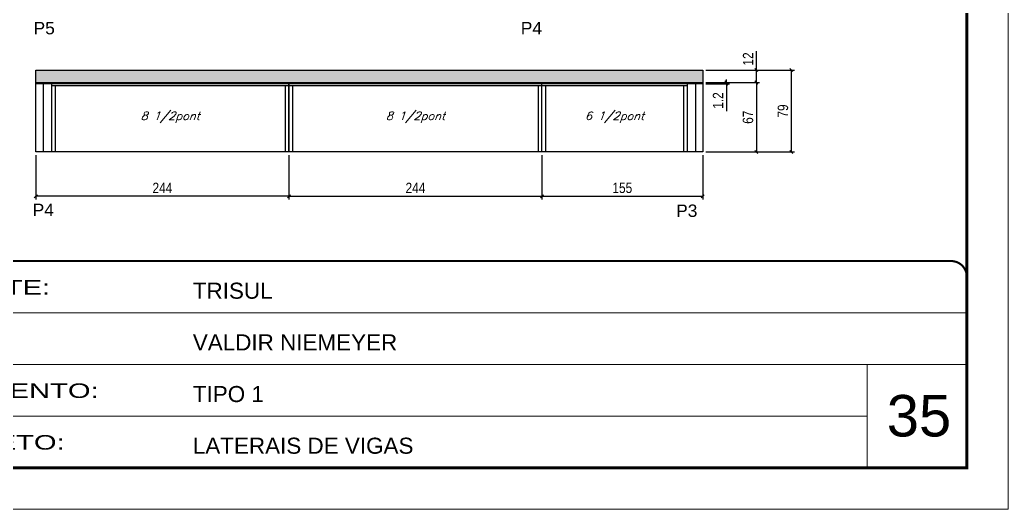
# Model space of a CAD drawing. Extents: x 3330 to 22105, y 1197 to 30204.
# Drawn here: x 16548 to 17501, y 19575 to 20046 of the extents above; entities that cross this region are included whole.
import ezdxf

# ---------------------------------------------------------------- set-up
doc = ezdxf.new("R2010")
doc.units = 0
doc.linetypes.add('CONTINUO', pattern=[0])
doc.linetypes.add('DASHED', pattern=[0.75, 0.5, -0.25])
for name, color, linetype in [('5', 5, 'Continuous'), ('COTA', 241, 'Continuous'), ('Painéis', 200, 'Continuous'), ('SARR_2.2x7', 40, 'Continuous'), ('SARR_3.5x7', 81, 'Continuous'), ('texto', 7, 'Continuous')]:
    doc.layers.add(name, color=color, linetype=linetype)
for name, color, linetype, lineweight in [('CARIMBO', 255, 'Continuous', 9), ('Folhas', 255, 'Continuous', 9), ('SARRAFO DE PRESSAO', 251, 'DASHED', 9)]:
    doc.layers.add(name, color=color, linetype=linetype, lineweight=lineweight)
doc.styles.add('ARIAL', font='arial.ttf')
doc.styles.add('COTA TECNICA', font='techl___.ttf', dxfattribs={"height": 10})
doc.styles.add('Romans', font='romans.shx')
doc.styles.get("Standard").update_dxf_attribs({"font": 'arial.ttf'})
doc.styles.add('Tecnologia', font='')
doc.styles.get('Tecnologia').set_extended_font_data('Forgotten Futurist')
doc.dimstyles.new('PAINEL', dxfattribs={"dimtxt": 10, "dimasz": 3, "dimexe": 3, "dimexo": 3, "dimgap": 3, "dimtad": 1, "dimdec": 1, "dimzin": 12, "dimdsep": 46, "dimtxsty": 'COTA TECNICA', "dimblk1": 'OBLIQUE', "dimblk2": 'OBLIQUE', "dimsah": 1, "dimcen": 0.9, "dimclrd": 4, "dimclre": 4, "dimclrt": 240, "dimadec": 1, "dimazin": 3, "dimtfac": 1, "dimtdec": 1, "dimtmove": 0, "dimatfit": 3, "dimfxl": 1, "dimtolj": 1, "dimtzin": 12, "dimarcsym": 0})

# ---------------------------------------------------------------- blocks, each defined once
blk = doc.blocks.new('9999999999')
at = {"color": 30, "linetype": 'CONTINUO'}
for p, q in [((98564.56, 34379.64), (99583.98, 34379.64)), ((98564.56, 34329.83), (99487.98, 34329.83)), ((99583.98, 34329.83), (99487.98, 34329.83)), ((99487.98, 34329.83), (99487.98, 34230.21)), ((98564.56, 34280.02), (99487.98, 34280.02))]:
    blk.add_line(p, q, dxfattribs=at)
at = {"color": 30, "linetype": 'CONTINUO', "const_width": 2}
blk.add_lwpolyline([(99583.98, 34230.21), (99583.98, 34414.45, 0.414214), (99568.98, 34429.45), (98228.98, 34429.45, 0.414214), (98213.98, 34414.45), (98213.98, 34245.21, 0.414214), (98228.98, 34230.21), (99583.98, 34230.21)], format="xyb", dxfattribs=at)
at = {"layer": 'Folhas'}
blk.add_lwpolyline([(98138.98, 34190.21), (99623.98, 34190.21), (99623.98, 35240.21), (98138.98, 35240.21)], close=True, dxfattribs=at)
at = {"layer": 'Folhas', "color": 30, "const_width": 3}
blk.add_lwpolyline([(98213.98, 34230.21), (99583.98, 34230.21), (99583.98, 35200.21), (98213.98, 35200.21)], close=True, dxfattribs=at)
at = {"color": 7, "linetype": 'Continuous', "ltscale": 5, "style": 'ARIAL'}
for s, height, p in [('TRISUL', 15.483, (98837.68, 34393.13)), ('VALDIR NIEMEYER', 15.4829, (98837.68, 34343.32)), ('TIPO 1', 15.483, (98837.68, 34293.51)), ('LATERAIS DE VIGAS', 15.4829, (98837.68, 34243.7))]:
    blk.add_text(s, height=height, dxfattribs=at).set_placement(p)
at = {"layer": 'Folhas', "color": 7, "style": 'Tecnologia', "width": 1.5}
for s, p in [('CLIENTE:', (98573.65, 34397.17)), ('PAVIMENTO:', (98573.65, 34297.5)), ('PROJETO:', (98573.65, 34247.69))]:
    blk.add_text(s, height=14, dxfattribs=at).set_placement(p)
blk = doc.blocks.new('_Oblique')
at = {"color": 0, "linetype": 'ByBlock', "lineweight": -2}
blk.add_line((-0.5, -0.5), (0.5, 0.5), dxfattribs=at)
blk = doc.blocks.new('*D2179')
at = {"layer": 'COTA', "color": 4, "linetype": 'ByBlock', "lineweight": -2, "transparency": 16777216}
for p, q in [((17209.41, 19985.96), (17261.25, 19985.96)), ((17258.25, 19985.96), (17258.25, 19918.96)), ((17209.41, 19918.96), (17261.25, 19918.96))]:
    blk.add_line(p, q, dxfattribs=at)
at = {"layer": 'Defpoints', "color": 0, "linetype": 'ByBlock', "transparency": 16777216}
for p in [(17206.41, 19985.96), (17206.41, 19918.96), (17258.25, 19918.96)]:
    blk.add_point(p, dxfattribs=at)
at = {"layer": 'COTA', "color": 4, "linetype": 'ByBlock', "lineweight": -2, "transparency": 16777216, "xscale": 3, "yscale": 3, "zscale": 3}
for p, rotation in [((17258.25, 19985.96), 90), ((17258.25, 19918.96), 270)]:
    blk.add_blockref('_Oblique', p, dxfattribs=dict(at, rotation=rotation))
at = {"layer": 'COTA', "color": 240, "linetype": 'ByBlock', "transparency": 16777216, "insert": (17250.15, 19952.46), "char_height": 10, "attachment_point": 5, "rotation": 90, "style": 'COTA TECNICA'}
blk.add_mtext('\\A1;67', dxfattribs=at)
blk = doc.blocks.new('*D2180')
at = {"layer": 'COTA', "color": 4, "linetype": 'ByBlock', "lineweight": -2, "transparency": 16777216}
for p, q in [((16563.41, 19915.96), (16563.41, 19873.2)), ((16807.41, 19915.96), (16807.41, 19873.2)), ((16807.41, 19876.2), (16563.41, 19876.2))]:
    blk.add_line(p, q, dxfattribs=at)
at = {"layer": 'Defpoints', "color": 0, "linetype": 'ByBlock', "transparency": 16777216}
for p in [(16563.41, 19918.96), (16807.41, 19918.96), (16563.41, 19876.2)]:
    blk.add_point(p, dxfattribs=at)
at = {"layer": 'COTA', "color": 4, "linetype": 'ByBlock', "lineweight": -2, "transparency": 16777216, "xscale": 3, "yscale": 3, "zscale": 3, "rotation": 180}
blk.add_blockref('_Oblique', (16563.41, 19876.2), dxfattribs=at)
at = {"layer": 'COTA', "color": 4, "linetype": 'ByBlock', "lineweight": -2, "transparency": 16777216, "xscale": 3, "yscale": 3, "zscale": 3}
blk.add_blockref('_Oblique', (16807.41, 19876.2), dxfattribs=at)
at = {"layer": 'COTA', "color": 240, "linetype": 'ByBlock', "transparency": 16777216, "insert": (16685.41, 19884.27), "char_height": 10, "attachment_point": 5, "style": 'COTA TECNICA'}
blk.add_mtext('\\A1;244', dxfattribs=at)
blk = doc.blocks.new('*D2181')
at = {"layer": 'COTA', "color": 4, "linetype": 'ByBlock', "lineweight": -2, "transparency": 16777216}
for p, q in [((16807.41, 19915.96), (16807.41, 19873.2)), ((17051.41, 19915.96), (17051.41, 19873.2)), ((16807.41, 19876.2), (17051.41, 19876.2))]:
    blk.add_line(p, q, dxfattribs=at)
at = {"layer": 'Defpoints', "color": 0, "linetype": 'ByBlock', "transparency": 16777216}
for p in [(16807.41, 19918.96), (17051.41, 19918.96), (17051.41, 19876.2)]:
    blk.add_point(p, dxfattribs=at)
at = {"layer": 'COTA', "color": 4, "linetype": 'ByBlock', "lineweight": -2, "transparency": 16777216, "xscale": 3, "yscale": 3, "zscale": 3, "rotation": 180}
blk.add_blockref('_Oblique', (16807.41, 19876.2), dxfattribs=at)
at = {"layer": 'COTA', "color": 4, "linetype": 'ByBlock', "lineweight": -2, "transparency": 16777216, "xscale": 3, "yscale": 3, "zscale": 3}
blk.add_blockref('_Oblique', (17051.41, 19876.2), dxfattribs=at)
at = {"layer": 'COTA', "color": 240, "linetype": 'ByBlock', "transparency": 16777216, "insert": (16929.41, 19884.27), "char_height": 10, "attachment_point": 5, "style": 'COTA TECNICA'}
blk.add_mtext('\\A1;244', dxfattribs=at)
blk = doc.blocks.new('*D2182')
at = {"layer": 'COTA', "color": 4, "linetype": 'ByBlock', "lineweight": -2, "transparency": 16777216}
for p, q in [((17051.41, 19915.96), (17051.41, 19873.2)), ((17206.41, 19915.96), (17206.41, 19873.2)), ((17051.41, 19876.2), (17206.41, 19876.2))]:
    blk.add_line(p, q, dxfattribs=at)
at = {"layer": 'Defpoints', "color": 0, "linetype": 'ByBlock', "transparency": 16777216}
for p in [(17051.41, 19918.96), (17206.41, 19918.96), (17206.41, 19876.2)]:
    blk.add_point(p, dxfattribs=at)
at = {"layer": 'COTA', "color": 4, "linetype": 'ByBlock', "lineweight": -2, "transparency": 16777216, "xscale": 3, "yscale": 3, "zscale": 3, "rotation": 180}
blk.add_blockref('_Oblique', (17051.41, 19876.2), dxfattribs=at)
at = {"layer": 'COTA', "color": 4, "linetype": 'ByBlock', "lineweight": -2, "transparency": 16777216, "xscale": 3, "yscale": 3, "zscale": 3}
blk.add_blockref('_Oblique', (17206.41, 19876.2), dxfattribs=at)
at = {"layer": 'COTA', "color": 240, "linetype": 'ByBlock', "transparency": 16777216, "insert": (17128.91, 19884.31), "char_height": 10, "attachment_point": 5, "style": 'COTA TECNICA'}
blk.add_mtext('\\A1;155', dxfattribs=at)
blk = doc.blocks.new('*D2183')
at = {"layer": 'COTA', "color": 4, "linetype": 'ByBlock', "lineweight": -2, "transparency": 16777216}
for p, q in [((17258.25, 19997.96), (17258.25, 20016.27)), ((17209.41, 19997.96), (17261.25, 19997.96)), ((17258.25, 19985.96), (17258.25, 19997.96)), ((17209.41, 19985.96), (17261.25, 19985.96))]:
    blk.add_line(p, q, dxfattribs=at)
at = {"layer": 'Defpoints', "color": 0, "linetype": 'ByBlock', "transparency": 16777216}
for p in [(17206.41, 19997.96), (17258.25, 19997.96), (17206.41, 19985.96)]:
    blk.add_point(p, dxfattribs=at)
at = {"layer": 'COTA', "color": 4, "linetype": 'ByBlock', "lineweight": -2, "transparency": 16777216, "xscale": 3, "yscale": 3, "zscale": 3}
for p, rotation in [((17258.25, 19997.96), 90), ((17258.25, 19985.96), 270)]:
    blk.add_blockref('_Oblique', p, dxfattribs=dict(at, rotation=rotation))
at = {"layer": 'COTA', "color": 240, "linetype": 'ByBlock', "transparency": 16777216, "insert": (17250.2, 20008.62), "char_height": 10, "attachment_point": 5, "rotation": 90, "style": 'COTA TECNICA'}
blk.add_mtext('\\A1;12', dxfattribs=at)
blk = doc.blocks.new('*D2184')
at = {"layer": 'COTA', "color": 4, "linetype": 'ByBlock', "lineweight": -2, "transparency": 16777216}
for p, q in [((17209.41, 19997.96), (17294.93, 19997.96)), ((17291.93, 19918.96), (17291.93, 19997.96)), ((17209.41, 19918.96), (17294.93, 19918.96))]:
    blk.add_line(p, q, dxfattribs=at)
at = {"layer": 'Defpoints', "color": 0, "linetype": 'ByBlock', "transparency": 16777216}
for p in [(17206.41, 19997.96), (17291.93, 19997.96), (17206.41, 19918.96)]:
    blk.add_point(p, dxfattribs=at)
at = {"layer": 'COTA', "color": 4, "linetype": 'ByBlock', "lineweight": -2, "transparency": 16777216, "xscale": 3, "yscale": 3, "zscale": 3}
for p, rotation in [((17291.93, 19997.96), 90), ((17291.93, 19918.96), 270)]:
    blk.add_blockref('_Oblique', p, dxfattribs=dict(at, rotation=rotation))
at = {"layer": 'COTA', "color": 240, "linetype": 'ByBlock', "transparency": 16777216, "insert": (17283.83, 19958.46), "char_height": 10, "attachment_point": 5, "rotation": 90, "style": 'COTA TECNICA'}
blk.add_mtext('\\A1;79', dxfattribs=at)
blk = doc.blocks.new('*D2185')
at = {"layer": 'COTA', "color": 4, "linetype": 'ByBlock', "lineweight": -2, "transparency": 16777216}
for p, q in [((17229.3, 19985.96), (17229.3, 19988.96)), ((17209.41, 19985.96), (17232.3, 19985.96)), ((17209.41, 19984.76), (17232.3, 19984.76)), ((17229.3, 19985.96), (17229.3, 19984.76)), ((17229.3, 19984.76), (17229.3, 19958.32))]:
    blk.add_line(p, q, dxfattribs=at)
at = {"layer": 'Defpoints', "color": 0, "linetype": 'ByBlock', "transparency": 16777216}
for p in [(17206.41, 19985.96), (17206.41, 19984.76), (17229.3, 19984.76)]:
    blk.add_point(p, dxfattribs=at)
at = {"layer": 'COTA', "color": 4, "linetype": 'ByBlock', "lineweight": -2, "transparency": 16777216, "xscale": 3, "yscale": 3, "zscale": 3}
for p, rotation in [((17229.3, 19985.96), 270), ((17229.3, 19984.76), 90)]:
    blk.add_blockref('_Oblique', p, dxfattribs=dict(at, rotation=rotation))
at = {"layer": 'COTA', "color": 240, "linetype": 'ByBlock', "transparency": 16777216, "insert": (17221.24, 19968.54), "char_height": 10, "attachment_point": 5, "rotation": 90, "style": 'COTA TECNICA'}
blk.add_mtext('\\A1;1.2', dxfattribs=at)

msp = doc.modelspace()

# ---------------------------------------------------------------- hatches: boundary and pattern name
at = {"layer": 'COTA', "linetype": 'ByBlock'}
h = msp.add_hatch(dxfattribs=at)
h.set_pattern_fill('AR-CONC', color=256, scale=0.03)
h.set_pattern_definition([(50, (-112725.438, -6586.4444), (5.46554007, -0.47817257), [0.5715, -6.2865]), (355, (-112725.438, -6586.4444), (-1.05730264, 5.73170536), [0.4572, -5.02921753]), (100.4514447, (-112724.9824, -6586.484), (4.40823741, 5.25353256), [0.48570026, -5.34270734]), (46.1842, (-112725.438, -6584.9204), (8.13237123, -1.26126984), [0.85725, -9.42975]), (96.6355576, (-112724.76, -6585.0255), (7.122124, 7.42278374), [0.7285507, -8.01406824]), (351.184151, (-112725.438, -6584.92), (7.122124, 7.42278374), [0.685799, -7.54379196]), (21, (-112724.676, -6585.3014), (4.54843174, -3.06795595), [0.5715, -6.2865]), (326, (-112724.676, -6585.3014), (1.85406085, 5.52563898), [0.4572, -5.0292]), (71.451445, (-112724.297, -6585.557), (6.40249258, 2.45768307), [0.48570026, -5.34269813]), (37.5, (-112725.4378, -6586.4444), (0.092658098, 2.536651166), [0, -4.96824, 0, -5.1054, 0, -5.04825]), (7.5, (-112725.4378, -6586.4444), (2.004589875, 3.005417245), [0, -2.91084, 0, -4.85394, 0, -1.92405]), (327.5, (-112727.137, -6586.4444), (4.067717855, -0.17186232), [0, -1.905, 0, -5.9436, 0, -7.8867]), (317.5, (-112727.899, -6586.4444), (4.44387544, 0.76279473), [0, -2.4765, 0, -3.94716, 0, -5.6007])])
h.paths.add_polyline_path([(16563.41, 19997.96), (16563.41, 19985.96), (16807.41, 19985.96), (17206.41, 19985.96), (17206.41, 19997.96)])

# ---------------------------------------------------------------- linework, layer by layer
for p, q in [((16563.41, 19985.96), (16563.41, 19997.96)), ((16563.41, 19997.96), (17206.41, 19997.96)), ((17206.41, 19997.96), (17206.41, 19985.96)), ((17206.41, 19984.76), (16563.41, 19984.76))]:
    msp.add_line(p, q, dxfattribs=at)
at = {"layer": 'Painéis', "linetype": 'Continuous'}
msp.add_line((17051.41, 19918.96), (17051.41, 19985.96), dxfattribs=at)
for points in [[(16563.41, 19985.96), (16807.41, 19985.96), (16807.41, 19918.96), (16563.41, 19918.96)], [(16807.41, 19985.96), (17206.41, 19985.96), (17206.41, 19918.96), (16807.41, 19918.96)]]:
    msp.add_lwpolyline(points, close=True, dxfattribs=at)
at = {"layer": 'SARR_2.2x7', "linetype": 'Continuous'}
for p, q in [((16570.41, 19984.76), (16570.41, 19918.96)), ((16807.41, 19982.56), (16578.41, 19982.56)), ((17051.41, 19982.56), (16807.41, 19982.56)), ((17191.41, 19982.56), (17051.41, 19982.56)), ((17199.41, 19984.76), (17199.41, 19918.96))]:
    msp.add_line(p, q, dxfattribs=at)
at = {"layer": 'SARR_3.5x7'}
for p, q in [((16578.41, 19984.76), (16578.41, 19918.96)), ((16581.91, 19982.56), (16581.91, 19918.96)), ((16803.91, 19982.56), (16803.91, 19918.96)), ((16810.91, 19982.56), (16810.91, 19918.96)), ((17047.91, 19982.56), (17047.91, 19918.96)), ((17054.91, 19982.56), (17054.91, 19918.96)), ((17187.91, 19982.56), (17187.91, 19918.96)), ((17191.41, 19984.76), (17191.41, 19918.96))]:
    msp.add_line(p, q, dxfattribs=at)

# ---------------------------------------------------------------- block references
at = {"layer": 'SARRAFO DE PRESSAO', "color": 6, "linetype": 'ByBlock'}
msp.add_blockref('9999999999', (-82122.92, -14615.68), dxfattribs=at)

# ---------------------------------------------------------------- texts
at = {"layer": '5', "linetype": 'Continuous'}
for s, p in [('P5', (16561.15, 20032.35)), ('P4', (17031, 20032.35)), ('P4', (16560.31, 19857.09)), ('P3', (17180.81, 19856.3))]:
    msp.add_text(s, height=12, rotation=359.99996, dxfattribs=at).set_placement(p)
at = {"layer": 'CARIMBO', "style": 'ARIAL'}
msp.add_text('35', height=40, dxfattribs=at).set_placement((17383.92, 19644.67))
at = {"layer": 'texto', "color": 2, "char_height": 8, "attachment_point": 5, "style": 'Romans'}
for s, insert in [('{\\Q19;\\C256;8 1/2pont}', (16692.91, 19952.46)), ('{\\Q19;\\C256;8 1/2pont}', (16929.41, 19952.46)), ('{\\Q19;\\C256;6 1/2pont}', (17121.41, 19952.46))]:
    msp.add_mtext(s, dxfattribs=dict(at, insert=insert))

# ---------------------------------------------------------------- dimensions: what is measured, and where the dimension line sits
at = {"layer": 'COTA', "linetype": 'ByBlock'}
for base, p1, p2, picture, middle in [((17258.25, 19997.96), (17206.41, 19985.96), (17206.41, 19997.96), '*D2183', (17250.2, 20008.62)), ((17291.93, 19997.96), (17206.41, 19918.96), (17206.41, 19997.96), '*D2184', (17283.83, 19958.46)), ((17229.3, 19984.76), (17206.41, 19985.96), (17206.41, 19984.76), '*D2185', (17221.24, 19968.54)), ((17258.25, 19918.96), (17206.41, 19985.96), (17206.41, 19918.96), '*D2179', (17250.15, 19952.46))]:
    dim = msp.add_linear_dim(base=base, p1=p1, p2=p2, angle=90, dimstyle='PAINEL', dxfattribs=at)
    dim.commit()
    dim.dimension.update_dxf_attribs({"geometry": picture, "text_midpoint": middle})
for base, p2, picture, middle in [((16563.41, 19876.2), (16563.41, 19918.96), '*D2180', (16685.41, 19884.27)), ((17051.41, 19876.2), (17051.41, 19918.96), '*D2181', (16929.41, 19884.27))]:
    dim = msp.add_linear_dim(base=base, p1=(16807.41, 19918.96), p2=p2, dimstyle='PAINEL', dxfattribs=at)
    dim.commit()
    dim.dimension.update_dxf_attribs({"geometry": picture, "text_midpoint": middle})
dim = msp.add_linear_dim(base=(17206.41, 19876.2), p1=(17051.41, 19918.96), p2=(17206.41, 19918.96), dimstyle='PAINEL', override={"dimtmove": 1}, dxfattribs=at)
dim.commit()
dim.dimension.update_dxf_attribs({"geometry": '*D2182', "text_midpoint": (17128.91, 19884.31)})

doc.saveas('drawing.dxf')
